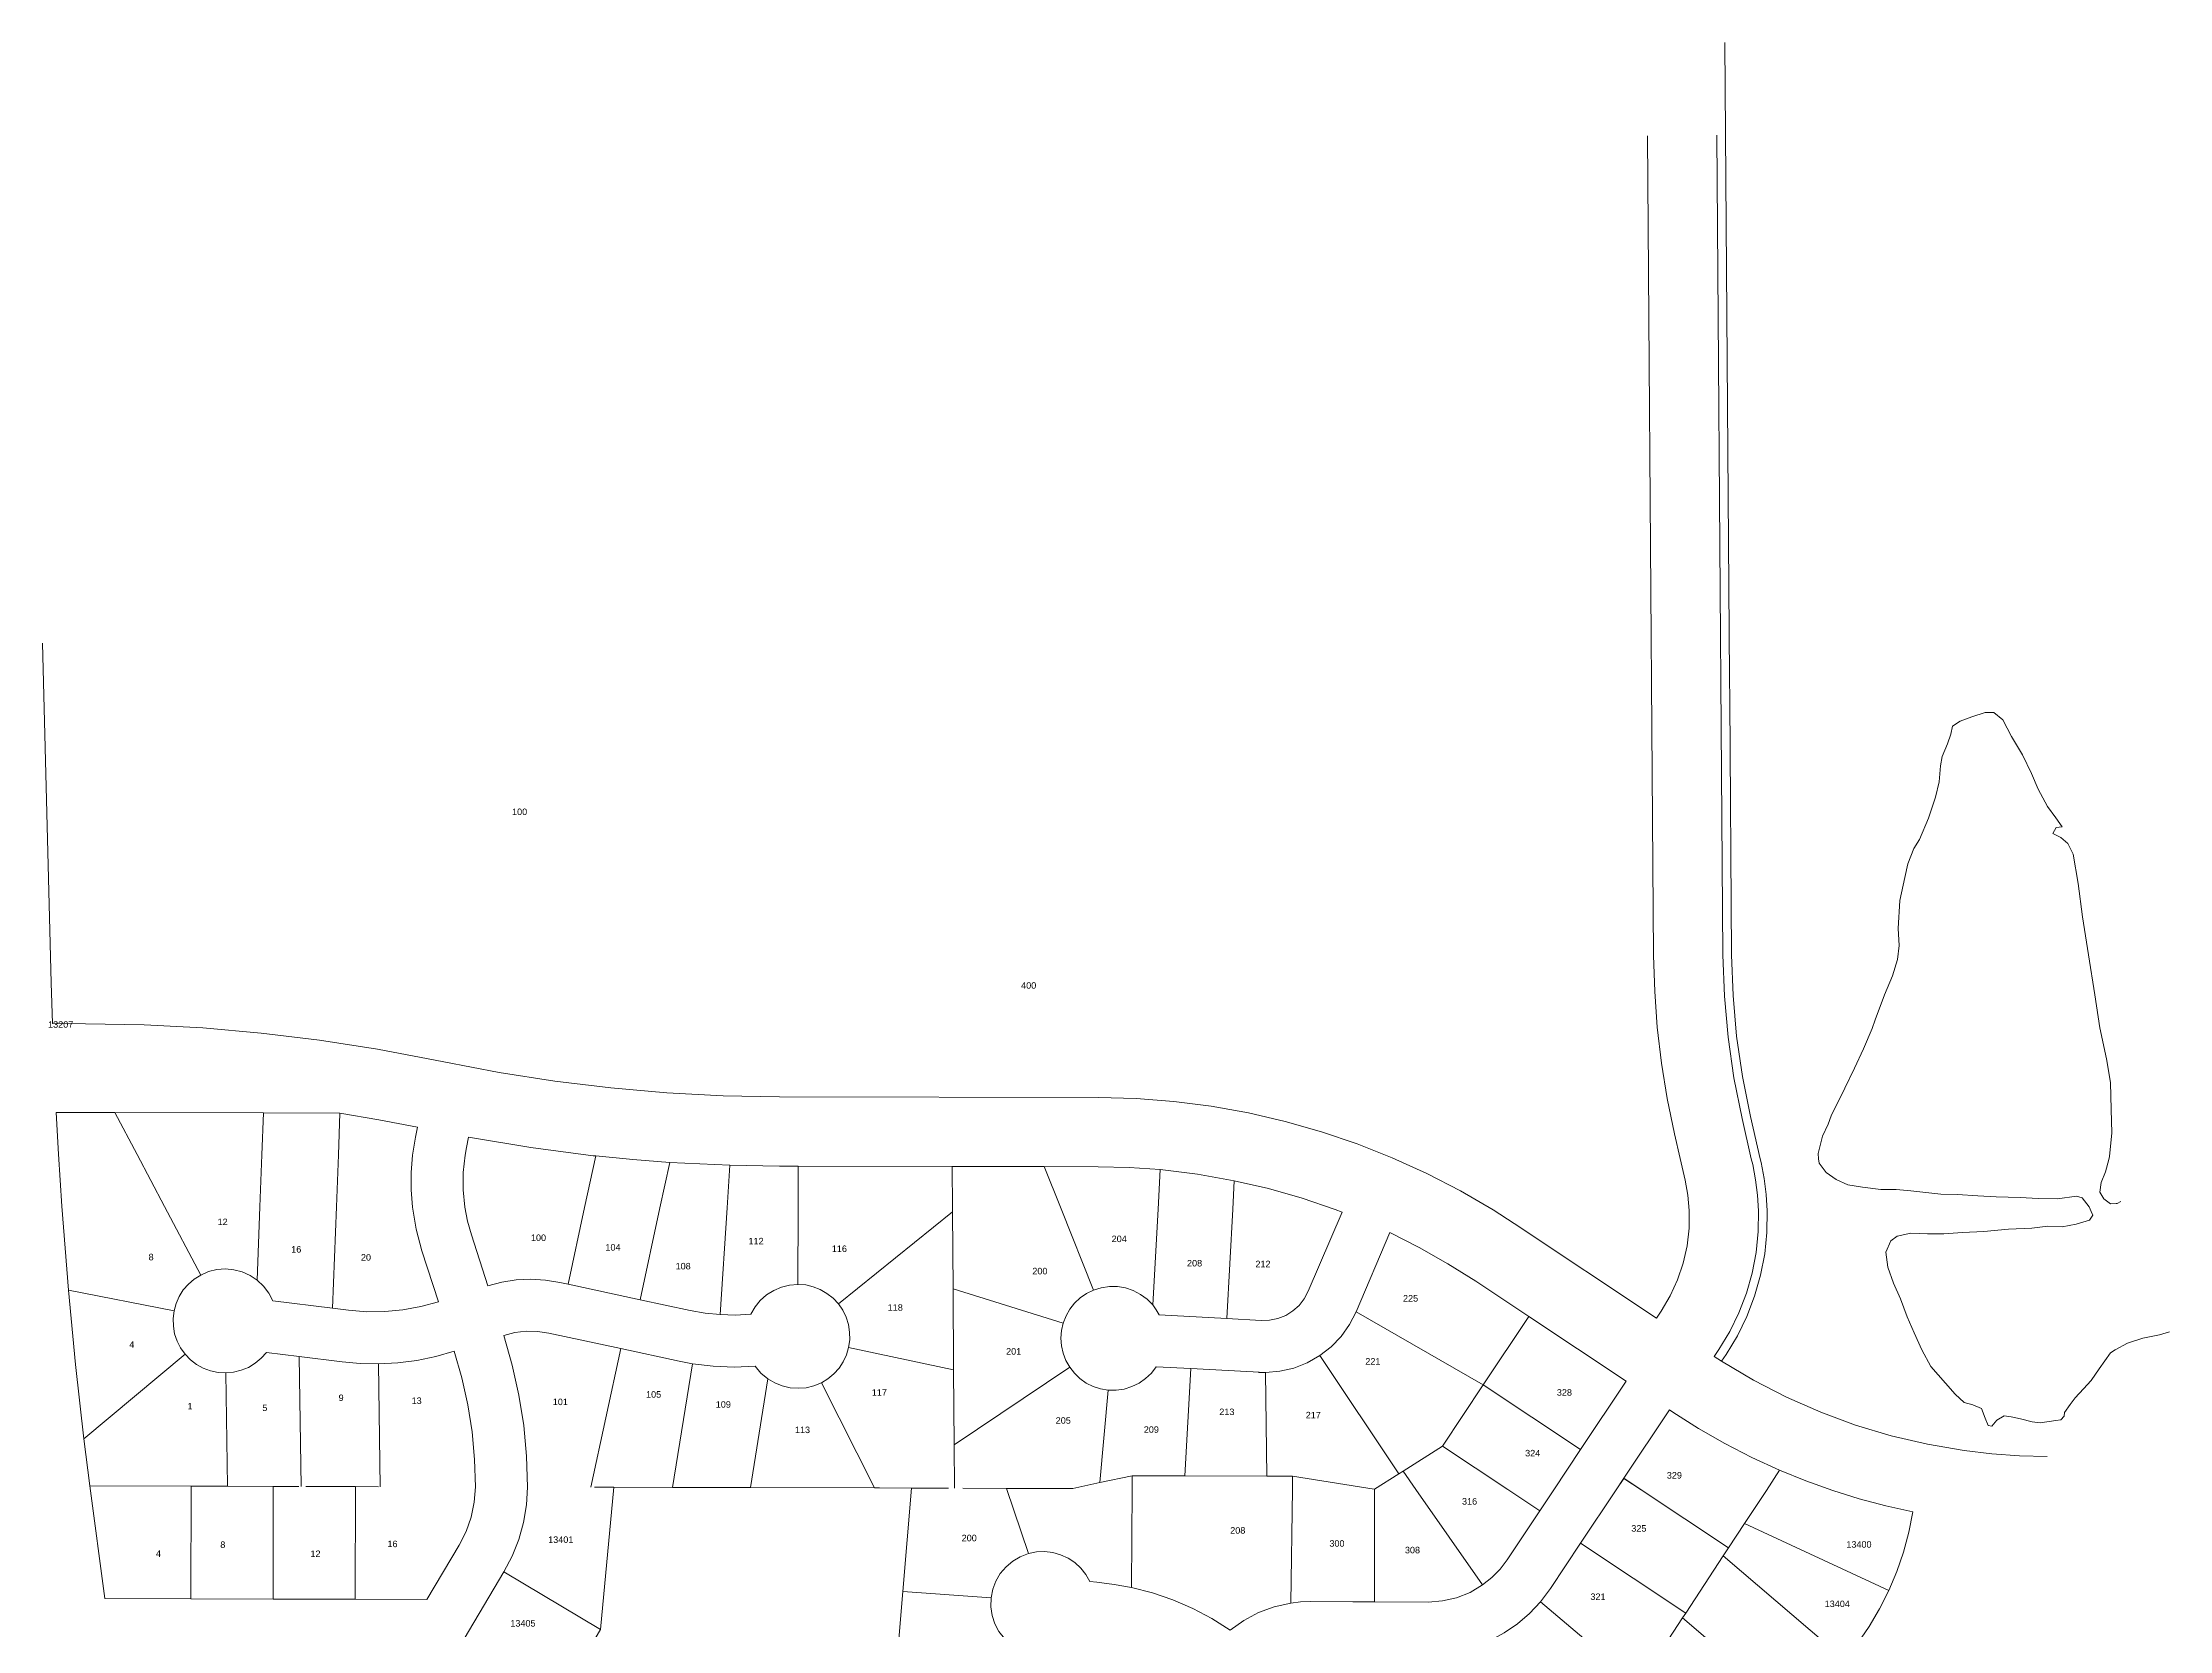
# Model space of a CAD drawing. Header units: feet. Extents: x 865220 to 5618803, y -2240498 to 1935234.
# Drawn here: x 2812306 to 2814761, y 970641 to 972475 of the extents above; entities that cross this region are included whole.
import ezdxf
from ezdxf.enums import TextEntityAlignment as Align

# ---------------------------------------------------------------- set-up
doc = ezdxf.new("R2010")
doc.units = ezdxf.units.FT
doc.header["$LTSCALE"] = 0.015
doc.header["$MEASUREMENT"] = 0
doc.layers.add('Dakota County Addresses', color=7, linetype='Continuous')
doc.layers.add('Dakota County Parcels', color=7, linetype='Continuous')
doc.styles.add('Dimensions 100', font='arial.ttf')

# ---------------------------------------------------------------- blocks, each defined once
blk = doc.blocks.new('ACMAP_ANN_TEMPLATE_Dakota County Addresses')
at = {"layer": 'Dakota County Addresses', "style": 'Dimensions 100'}
blk.add_attdef('DakotaCountyAddress', text='', height=50, dxfattribs=at).set_placement((0, 0), align=Align.CENTER)

msp = doc.modelspace()

# ---------------------------------------------------------------- linework, layer by layer
at = {"layer": 'Dakota County Parcels', "lineweight": 5}
for p, q in [((2814165.7, 971420.6), (2814158.8, 972366.9)), ((2814245.7, 971421.2), (2814238.8, 972367.5)), ((2812315.5, 971389.1), (2812305.6, 971781.1)), ((2812315.5, 971389.1), (2812316.9, 971341.9)), ((2812316.9, 971341.9), (2812355.1, 971341.8)), ((2812758.9, 971299.8), (2812768.8, 971297.7)), ((2812321.3, 971239.2), (2812389.2, 971239.1)), ((2812389.2, 971239.1), (2812560.6, 971238.8)), ((2812560.6, 971238.8), (2812648.9, 971238.6)), ((2813156.5, 971257.4), (2813524.6, 971256.6)), ((2812736.1, 971210.6), (2812738.5, 971222.3)), ((2812794.9, 971198.8), (2812797.3, 971210.6)), ((2813029.7, 971181.7), (2813099.1, 971178.3)), ((2813099.1, 971178.3), (2813156.3, 971177.4)), ((2813156.3, 971177.4), (2813178.2, 971177.4)), ((2813178.2, 971177.4), (2813355.8, 971177)), ((2813355.8, 971177), (2813461.9, 971176.8)), ((2813461.9, 971176.8), (2813524.4, 971176.7)), ((2813224.4, 971018.4), (2813356.2, 971124.6)), ((2813356.8, 971035.5), (2813356.2, 971124.6)), ((2813767, 971032.8), (2813806.1, 971124.2)), ((2812800.7, 971098), (2812819.7, 971039)), ((2813822.1, 971009.2), (2813861.3, 971100.6)), ((2814004.8, 971111), (2814169.2, 971001.8)), ((2812743.6, 971079.6), (2812762.6, 971020.6)), ((2812902.7, 971043.1), (2812912.5, 971041)), ((2813960.5, 971044.4), (2814021.5, 971003.9)), ((2812335.6, 971034.2), (2812457.4, 971010.2)), ((2812571.5, 971021.9), (2812640.5, 971013.2)), ((2812912.5, 971041), (2812995.6, 971023.1)), ((2812995.6, 971023.1), (2813053.3, 971010.7)), ((2813356.8, 971035.5), (2813484, 970996.2)), ((2813357.5, 970942), (2813356.8, 971035.5)), ((2812640.5, 971013.2), (2812658.9, 971010.9)), ((2813594.9, 971005.6), (2813672.8, 971001.3)), ((2813672.8, 971001.3), (2813712.7, 970999.1)), ((2813822.1, 971009.2), (2813968.9, 970924.8)), ((2813968.9, 970924.8), (2814021.5, 971003.9)), ((2814021.5, 971003.9), (2814133.9, 970929.1)), ((2814169.2, 971001.8), (2814174.5, 971009.8)), ((2812890.1, 970984.5), (2812973.2, 970966.6)), ((2813236.3, 970968.1), (2813357.5, 970942)), ((2812353.3, 970862.6), (2812470.2, 970960.1)), ((2812564.1, 970962.3), (2812601.9, 970957.6)), ((2812601.9, 970957.6), (2812651.4, 970951.4)), ((2812604.1, 970807.4), (2812601.9, 970957.6)), ((2812695.4, 970807.2), (2812693.3, 970949.1)), ((2812938.7, 970806.6), (2812973.2, 970966.6)), ((2812973.2, 970966.6), (2813040.6, 970952.1)), ((2813032.9, 970806.3), (2813055.9, 970949.2)), ((2813040.6, 970952.1), (2813055.9, 970949.2)), ((2813491.5, 970945.1), (2813358.1, 970855.7)), ((2813591.5, 970945.7), (2813631.5, 970943.5)), ((2813624.6, 970819.7), (2813631.5, 970943.5)), ((2813631.5, 970943.5), (2813717.5, 970939)), ((2813780.2, 970958.6), (2813871.6, 970822.1)), ((2814235.8, 970957.5), (2814241.2, 970965.5)), ((2814235.8, 970957.5), (2814244.2, 970952.1)), ((2812519.1, 970807.7), (2812517.1, 970938.6)), ((2813122.9, 970806.1), (2813143.1, 970931.7)), ((2813204.8, 970927.2), (2813266.3, 970805.7)), ((2813358.1, 970855.7), (2813357.5, 970942)), ((2813526.2, 970811.9), (2813535.9, 970918.8)), ((2813709.4, 970939.2), (2813717.5, 970939)), ((2813719.2, 970819.5), (2813717.5, 970939)), ((2813921.9, 970854), (2813968.9, 970924.8)), ((2813968.9, 970924.8), (2814081.3, 970850)), ((2814081.3, 970850), (2814133.9, 970929.1)), ((2814183.9, 970895.9), (2814188.1, 970893.2)), ((2812353.3, 970862.6), (2812360.1, 970808.1)), ((2813358.4, 970805.5), (2813358.1, 970855.7)), ((2813876.5, 970825.2), (2813921.9, 970854)), ((2813921.9, 970854), (2813997.4, 970803.8)), ((2814050.5, 970803.7), (2814081.3, 970850)), ((2813843.4, 970804.2), (2813871.6, 970822.1)), ((2813871.6, 970822.1), (2813876.5, 970825.2)), ((2813891.3, 970804.1), (2813876.5, 970825.2)), ((2812360.1, 970808.1), (2812377.4, 970678)), ((2812360.1, 970808.1), (2812477, 970807.8)), ((2812476.7, 970677.7), (2812477, 970807.8)), ((2812477, 970807.8), (2812519.1, 970807.7)), ((2812571.7, 970677.5), (2812572, 970807.5)), ((2812572, 970807.5), (2812601.5, 970807.4)), ((2812609.4, 970807.4), (2812667, 970807.3)), ((2812666.7, 970677.2), (2812667, 970807.3)), ((2812667, 970807.3), (2812693.3, 970807.2)), ((2812943, 970806.6), (2812965.3, 970806.5)), ((2812949.9, 970642.3), (2812965.3, 970806.5)), ((2812965.3, 970806.5), (2813032.9, 970806.3)), ((2813271.8, 970805.7), (2813308.7, 970805.6)), ((2813298.7, 970686), (2813308.7, 970805.6)), ((2813308.7, 970805.6), (2813351.5, 970805.5)), ((2813368, 970805.5), (2813418.7, 970805.3)), ((2813418.7, 970805.3), (2813495.1, 970805.1)), ((2813418.7, 970805.3), (2813443.9, 970730)), ((2813495.1, 970805.1), (2813526.2, 970811.9)), ((2813526.2, 970811.9), (2813563.5, 970819.9)), ((2813562.8, 970690.7), (2813563.7, 970804.9)), ((2813563.5, 970819.9), (2813563.8, 970819.9)), ((2813563.7, 970804.9), (2813563.8, 970819.9)), ((2813563.8, 970819.9), (2813624.6, 970819.7)), ((2813624.6, 970819.7), (2813719.2, 970819.5)), ((2813719.2, 970819.5), (2813748.6, 970819.4)), ((2813746.7, 970672.8), (2813748.7, 970804.5)), ((2813748.6, 970819.4), (2813748.9, 970819.4)), ((2813748.7, 970804.5), (2813748.9, 970819.4)), ((2813748.9, 970819.4), (2813843, 970804.2)), ((2813843.4, 970674.3), (2813843.4, 970804.2)), ((2813891.3, 970804.1), (2813891.3, 970804)), ((2813891.3, 970804), (2813968.2, 970693.7)), ((2814081.5, 970741.9), (2814122.4, 970803.5)), ((2814122.4, 970803.5), (2814131.3, 970816.9)), ((2814122.4, 970803.5), (2814131.3, 970816.8)), ((2814131.3, 970816.8), (2814151.5, 970803.4)), ((2813996.8, 970722.9), (2814034.3, 970779.3)), ((2814252.2, 970736.5), (2814270.7, 970764.6)), ((2814270.7, 970764.6), (2814437.2, 970687.2)), ((2812749.4, 970677), (2812786.7, 970739.7)), ((2814046.8, 970689.7), (2814081.5, 970741.9)), ((2814081.5, 970741.9), (2814202.8, 970661.3)), ((2814202.8, 970661.3), (2814246.1, 970727.2)), ((2814246.1, 970727.2), (2814252.2, 970736.5)), ((2814246.1, 970727.2), (2814386.3, 970607.8)), ((2812792.2, 970631.6), (2812838.3, 970708.9)), ((2812838.3, 970708.9), (2812949.9, 970642.3)), ((2812377.4, 970678), (2812476.7, 970677.7)), ((2812476.7, 970677.7), (2812571.7, 970677.5)), ((2812571.7, 970677.5), (2812666.7, 970677.2)), ((2812666.7, 970677.2), (2812749.4, 970677)), ((2813283.2, 970501.7), (2813298.7, 970686)), ((2813298.7, 970686), (2813400.8, 970678.8)), ((2813514.9, 970697.6), (2813522.9, 970696.8)), ((2813769.2, 970674.5), (2813818.4, 970674.3)), ((2813818.4, 970674.3), (2813843.4, 970674.3)), ((2813843.4, 970674.3), (2813905.4, 970674)), ((2814035.2, 970674.2), (2814046.8, 970689.7)), ((2814035.2, 970674.2), (2814148.6, 970578.6)), ((2814148.6, 970578.6), (2814199.1, 970655.6)), ((2814199.1, 970655.6), (2814202.8, 970661.3)), ((2814199.1, 970655.6), (2814331.2, 970543.1)), ((2812903.8, 970565), (2812949.9, 970642.3))]:
    msp.add_line(p, q, dxfattribs=at)
for points in [[(2814255.7, 971421.3), (2814253.6, 971715.4), (2814253.4, 971741.4), (2814248, 972474.6)], [(2814761.3, 970986.1), (2814749.9, 970982.4), (2814730.6, 970978.6), (2814712.8, 970973.1), (2814698.8, 970965.1), (2814693.1, 970961.9), (2814680.3, 970943.4), (2814670.8, 970929.8), (2814662.1, 970920.1), (2814652.6, 970909.8), (2814646.7, 970902.2), (2814640.2, 970892.8), (2814639.6, 970888.8), (2814635.8, 970884.3), (2814630.1, 970883.7), (2814612.1, 970880.9), (2814602.9, 970882.1), (2814589.2, 970885.6), (2814578.6, 970888), (2814570.5, 970889), (2814561.9, 970884.1), (2814556.4, 970876.9), (2814551.9, 970877.7), (2814548.6, 970886.2), (2814544.5, 970897.6), (2814534.2, 970901.7), (2814524.4, 970904.4), (2814514, 970914), (2814502.6, 970926.9), (2814485.7, 970946.1), (2814475.3, 970965.4), (2814466.5, 970984.8), (2814458.4, 971003.5), (2814450.9, 971024.2), (2814442.7, 971042.2), (2814436.2, 971060.5), (2814433.9, 971078.1), (2814439.6, 971091), (2814446.8, 971096.6), (2814462.6, 971099.8), (2814482, 971099.3), (2814500.9, 971099.1), (2814522.5, 971100.6), (2814547, 971101.9), (2814575.6, 971104.7), (2814602.4, 971105.6), (2814620.8, 971108), (2814637.3, 971107.2), (2814653.8, 971110.2), (2814669.1, 971115.1), (2814672.7, 971120.8), (2814670.8, 971124.8), (2814668.5, 971130.2), (2814660.7, 971140.6), (2814654, 971142.8), (2814632, 971139.5), (2814609.9, 971140.1), (2814589.1, 971141), (2814561.4, 971141.9), (2814540, 971143), (2814516.7, 971144.6), (2814497.3, 971145.1), (2814462.6, 971148.8), (2814445.8, 971150.5), (2814428.1, 971150.5), (2814406.8, 971153.2), (2814390, 971155.7), (2814376.6, 971161.7), (2814365.1, 971170.1), (2814356.9, 971180.9), (2814356.3, 971185.7), (2814355.6, 971192.1), (2814360.7, 971211.8), (2814367.3, 971225.9), (2814370.8, 971235.4), (2814386.6, 971267.4), (2814397.8, 971290.5), (2814407.9, 971312.6), (2814418, 971336.1), (2814421.7, 971346.4), (2814432.3, 971375), (2814441.6, 971396.9), (2814447.5, 971416), (2814449.3, 971432.2), (2814448, 971451.8), (2814449.9, 971483.9), (2814455.6, 971510.5), (2814459.3, 971526.4), (2814466.2, 971544), (2814472.6, 971554.6), (2814483.1, 971578.9), (2814491.2, 971603.2), (2814495.4, 971621.2), (2814497, 971639.7), (2814498.8, 971650.2), (2814504.9, 971665.1), (2814509, 971675.9), (2814511, 971685.4), (2814519.6, 971691), (2814533.1, 971696), (2814548.7, 971701), (2814558.5, 971701.1), (2814568.8, 971692.8), (2814579, 971673.3), (2814591.5, 971652.2), (2814601.9, 971630.7), (2814609.7, 971612.4), (2814620.5, 971592.5), (2814630.2, 971579.4), (2814637.3, 971569.2), (2814630.5, 971568.3), (2814626.5, 971561.5), (2814635.8, 971556.8), (2814644.1, 971549.9), (2814650.2, 971537.4), (2814656.1, 971503.8), (2814661, 971465.3), (2814667.7, 971421.3), (2814675, 971375.2), (2814680.9, 971336.9), (2814688.7, 971301.4), (2814693.3, 971273.8), (2814694.2, 971242.8), (2814694.9, 971215.6), (2814692.2, 971188.6), (2814691.2, 971184.8), (2814687.6, 971170.6), (2814682.6, 971158.6), (2814680.9, 971147.2), (2814685.4, 971139.7), (2814693.3, 971133.9), (2814699.9, 971134.2), (2814701, 971134.3), (2814705, 971136.5)], [(2814165.7, 971420.6), (2814167, 971379.1), (2814170, 971337.6), (2814174.9, 971296.3), (2814181.5, 971255.3), (2814189.9, 971214.5)], [(2814245.7, 971421.2), (2814247.4, 971373.7), (2814251.7, 971326.2), (2814258.5, 971279.1), (2814267.8, 971232.5)], [(2814277.6, 971234.7), (2814268.3, 971280.8), (2814261.5, 971327.4), (2814257.4, 971374.3), (2814255.7, 971421.3)], [(2812758.9, 971299.8), (2812692.4, 971312.5), (2812625.4, 971322.9), (2812558.1, 971331), (2812490.6, 971336.9), (2812422.9, 971340.5), (2812355.1, 971341.8)], [(2812768.8, 971297.7), (2812832.7, 971285.6), (2812897, 971275.6), (2812961.6, 971267.7), (2813026.4, 971262.1), (2813091.4, 971258.6), (2813156.5, 971257.4)], [(2812321.3, 971239.2), (2812324, 971191), (2812327.9, 971131), (2812335.6, 971034.2)], [(2812389.2, 971239.1), (2812414.7, 971190.8), (2812446.4, 971130.7), (2812488.2, 971051.6)], [(2812553.3, 971045.7), (2812556.5, 971130.4), (2812558.7, 971190.4), (2812560.6, 971238.8)], [(2812640.5, 971013.2), (2812644.9, 971130.2), (2812647.1, 971190.2), (2812648.9, 971238.6)], [(2812738.5, 971222.3), (2812693.8, 971230.9), (2812648.9, 971238.6)], [(2814004.8, 971111), (2813980.4, 971126.7), (2813942.6, 971148.7), (2813903.8, 971168.8), (2813864, 971187), (2813823.5, 971203.1), (2813782.2, 971217.1), (2813740.3, 971229), (2813697.8, 971238.9), (2813654.9, 971246.5), (2813611.6, 971252.1), (2813568.2, 971255.5), (2813524.6, 971256.6)], [(2814189.9, 971214.5), (2814196.4, 971186.1), (2814202.1, 971161.2)], [(2814267.8, 971232.5), (2814278.5, 971185.9), (2814280.1, 971179.1)], [(2814289.8, 971181.4), (2814288.8, 971185.9), (2814277.6, 971234.7)], [(2812736.1, 971210.6), (2812732.9, 971190), (2812731.3, 971170), (2812731.2, 971150), (2812732.7, 971130), (2812736.9, 971104.5), (2812743.6, 971079.6)], [(2812794.9, 971198.8), (2812793.4, 971189.8), (2812791.3, 971169.8), (2812791.3, 971149.8), (2812793.3, 971129.8), (2812796.3, 971113.7), (2812800.7, 971098)], [(2812797.3, 971210.6), (2812869.2, 971198.7), (2812941.5, 971189.4), (2812944.4, 971189.1)], [(2812912.5, 971041), (2812931.5, 971129.4), (2812944.4, 971189.1)], [(2812944.4, 971189.1), (2812987, 971185), (2813029.7, 971181.7)], [(2812995.6, 971023.1), (2813018.4, 971129.2), (2813029.7, 971181.7)], [(2813088.1, 971005.9), (2813096, 971129), (2813099.1, 971178.3)], [(2813177.8, 971040.7), (2813178, 971128.8), (2813178.2, 971177.4)], [(2813356.2, 971124.6), (2813356.2, 971128.3), (2813355.8, 971177)], [(2813461.9, 971176.8), (2813481.5, 971128), (2813519, 971034.2)], [(2813596.1, 971173.3), (2813560.3, 971175.7), (2813524.4, 971176.7)], [(2813587.4, 971017), (2813593.5, 971127.7), (2813596.1, 971173.3)], [(2813681.6, 971160.5), (2813639, 971168.1), (2813596.1, 971173.3)], [(2814241.2, 970965.5), (2814253.6, 970986.2), (2814264.3, 971008), (2814272.9, 971030.6), (2814279.6, 971053.8), (2814284.1, 971077.6), (2814286.6, 971101.7), (2814286.9, 971125.9), (2814285.8, 971143.8), (2814283.5, 971161.5), (2814280.1, 971179.1)], [(2814249.5, 970960), (2814262.4, 970981.4), (2814273.4, 971003.9), (2814282.4, 971027.3), (2814289.2, 971051.3), (2814294, 971075.9), (2814296.6, 971100.8), (2814296.9, 971125.8), (2814295.8, 971144.5), (2814293.4, 971163), (2814289.8, 971181.4)], [(2813672.8, 971001.3), (2813679.8, 971127.5), (2813681.6, 971160.5)], [(2813806.1, 971124.2), (2813798.2, 971127.2), (2813759.9, 971140.3), (2813721, 971151.4), (2813681.6, 971160.5)], [(2814174.5, 971009.8), (2814184.9, 971027.4), (2814193.4, 971046), (2814199.9, 971065.4), (2814204.4, 971085.3), (2814206.7, 971105.6), (2814206.9, 971126.1), (2814205.3, 971143.8), (2814202.1, 971161.2)], [(2813960.5, 971044.4), (2813928.3, 971064.7), (2813895.2, 971083.4), (2813861.3, 971100.6)], [(2812488.2, 971051.6), (2812480.7, 971046.9), (2812473.9, 971041.1), (2812468.1, 971034.4), (2812463.4, 971026.9), (2812459.8, 971018.7), (2812457.4, 971010.2)], [(2812553.3, 971045.7), (2812545.1, 971051.2), (2812536.1, 971055.2), (2812526.5, 971057.7), (2812516.7, 971058.6), (2812506.9, 971057.8), (2812497.3, 971055.5), (2812488.2, 971051.6)], [(2812571.5, 971021.9), (2812566.8, 971030.8), (2812560.7, 971038.8), (2812553.3, 971045.7)], [(2812902.7, 971043.1), (2812886.1, 971045.8), (2812869.3, 971046.7), (2812852.6, 971045.9), (2812835.9, 971043.3), (2812819.7, 971039)], [(2812335.6, 971034.2), (2812343.8, 970948.3), (2812353.3, 970862.6)], [(2812658.9, 971010.9), (2812679.8, 971009.2), (2812700.8, 971009.3), (2812721.7, 971011.3), (2812742.3, 971015.1), (2812762.6, 971020.6)], [(2813177.8, 971040.7), (2813168.1, 971040), (2813158.7, 971037.7), (2813149.8, 971033.9), (2813141.6, 971028.7), (2813134.3, 971022.2), (2813128.2, 971014.7), (2813123.4, 971006.3)], [(2813224.4, 971018.4), (2813218.3, 971024.9), (2813211.3, 971030.4), (2813203.6, 971034.8), (2813195.4, 971038.1), (2813186.7, 971040.1), (2813177.8, 971040.7)], [(2813236.3, 970968.1), (2813237.5, 970976.9), (2813237.4, 970985.8), (2813236, 970994.6), (2813233.3, 971003.1), (2813229.4, 971011.1), (2813224.4, 971018.4)], [(2813519, 971034.2), (2813511, 971030.3), (2813503.7, 971025.3), (2813497.2, 971019.2), (2813491.7, 971012.2), (2813487.3, 971004.5), (2813484, 970996.2)], [(2813587.4, 971017), (2813580.8, 971023.7), (2813573.3, 971029.3), (2813564.9, 971033.7), (2813556, 971036.7), (2813546.7, 971038.3), (2813537.3, 971038.4), (2813528, 971037), (2813519, 971034.2)], [(2813594.9, 971005.6), (2813591.5, 971011.5), (2813587.4, 971017)], [(2813712.7, 970999.1), (2813722.4, 970999.4), (2813731.9, 971001.4), (2813740.9, 971005), (2813749.2, 971010.1), (2813756.4, 971016.6), (2813762.4, 971024.2), (2813767, 971032.8)], [(2812457.4, 971010.2), (2812456.3, 971001.3), (2812456.6, 970992.5), (2812458.1, 970983.7), (2812461, 970975.3), (2812465, 970967.4), (2812470.2, 970960.1)], [(2813053.3, 971010.7), (2813070.6, 971007.7), (2813088.1, 971005.9)], [(2813088.1, 971005.9), (2813105.8, 971005.4), (2813123.4, 971006.3)], [(2813484, 970996.2), (2813482, 970987.6), (2813481.3, 970978.7), (2813482, 970969.8), (2813483.9, 970961.2), (2813487.1, 970952.9), (2813491.5, 970945.1)], [(2813780.2, 970958.6), (2813793.3, 970968.8), (2813804.8, 970980.8), (2813814.5, 970994.4), (2813822.1, 971009.2)], [(2812890.1, 970984.5), (2812877.1, 970986.4), (2812863.9, 970986.6), (2812850.8, 970985.1), (2812838.1, 970981.9)], [(2812865.4, 970806.8), (2812864.3, 970842.3), (2812861.1, 970877.8), (2812855.6, 970912.9), (2812847.9, 970947.7), (2812838.1, 970981.9)], [(2813204.8, 970927.2), (2813212.4, 970931.8), (2813219.2, 970937.5), (2813225.2, 970944.1), (2813230.1, 970951.5), (2813233.8, 970959.6), (2813236.3, 970968.1)], [(2812470.2, 970960.1), (2812476.4, 970953.7), (2812483.4, 970948.3), (2812491.2, 970944), (2812499.6, 970940.9), (2812508.3, 970939.1), (2812517.1, 970938.6)], [(2812517.1, 970938.6), (2812526.2, 970939.4), (2812535, 970941.6), (2812543.4, 970945), (2812551.1, 970949.7), (2812558.1, 970955.5), (2812564.1, 970962.3)], [(2812651.4, 970951.4), (2812672.3, 970949.5), (2812693.3, 970949.1)], [(2812693.3, 970949.1), (2812715.6, 970950.2), (2812737.7, 970953), (2812759.5, 970957.5), (2812781, 970963.5)], [(2812805.4, 970806.9), (2812804.4, 970838.7), (2812801.5, 970870.4), (2812796.6, 970901.9), (2812789.8, 970932.9), (2812781, 970963.5)], [(2813055.9, 970949.2), (2813080, 970946.3), (2813104.2, 970945.4), (2813128.4, 970946.5)], [(2813128.4, 970946.5), (2813135.1, 970938.4), (2813143.1, 970931.7)], [(2813491.5, 970945.1), (2813497, 970938.1), (2813503.4, 970932), (2813510.7, 970926.9), (2813518.7, 970923), (2813527.2, 970920.2), (2813535.9, 970918.8)], [(2813535.9, 970918.8), (2813545.2, 970918.7), (2813554.4, 970920), (2813563.2, 970922.7), (2813571.6, 970926.7), (2813579.2, 970932), (2813585.9, 970938.4), (2813591.5, 970945.7)], [(2813717.5, 970939), (2813734, 970940.4), (2813750.2, 970944.2), (2813765.7, 970950.3), (2813780.2, 970958.6)], [(2814249.5, 970960), (2814244.2, 970952.1), (2814244.2, 970952.1)], [(2814244.2, 970952.1), (2814281.1, 970930.1), (2814319.3, 970910.5), (2814358.7, 970893.2), (2814399, 970878.4), (2814440.1, 970866), (2814481.9, 970856.2), (2814524.3, 970848.9), (2814556.1, 970845.2), (2814588, 970842.9), (2814620, 970842.1)], [(2813143.1, 970931.7), (2813151.1, 970927), (2813159.7, 970923.5), (2813168.7, 970921.4), (2813178, 970920.8), (2813187.2, 970921.5), (2813196.2, 970923.7), (2813204.8, 970927.2)], [(2814131.3, 970816.8), (2814131.3, 970816.9), (2814183.9, 970895.9)], [(2814188.1, 970893.2), (2814217.7, 970874.4), (2814248.1, 970857), (2814279.3, 970841), (2814311.2, 970826.4), (2814311.2, 970826.3)], [(2814295.9, 970803), (2814311.2, 970826.4), (2814311.2, 970826.4)], [(2814295.9, 970803), (2814311.2, 970826.3), (2814311.2, 970826.3)], [(2814311.2, 970826.3), (2814341.6, 970814), (2814372.5, 970802.9)], [(2812519.1, 970807.7), (2812519.1, 970807.7), (2812572, 970807.5)], [(2812786.7, 970739.7), (2812794.7, 970755.4), (2812800.6, 970772), (2812804.1, 970789.3), (2812805.4, 970806.9)], [(2812838.3, 970708.9), (2812847.8, 970727.1), (2812855.4, 970746.2), (2812860.9, 970766), (2812864.2, 970786.3), (2812865.4, 970806.8)], [(2813032.9, 970806.3), (2813122.9, 970806.1), (2813266.3, 970805.7), (2813271.8, 970805.7)], [(2813997.4, 970803.8), (2813997.4, 970803.8), (2814034.3, 970779.3)], [(2814034.3, 970779.3), (2814050.5, 970803.7), (2814050.5, 970803.7)], [(2814131.3, 970816.9), (2814131.3, 970816.9), (2814151.5, 970803.4)], [(2814151.5, 970803.4), (2814151.5, 970803.4), (2814252.2, 970736.5)], [(2814270.7, 970764.6), (2814295.9, 970803), (2814295.9, 970803)], [(2814372.5, 970802.9), (2814372.5, 970802.8), (2814403.1, 970793.3), (2814434, 970785.1), (2814465.2, 970778)], [(2814437.2, 970687.2), (2814446.5, 970709.1), (2814454.3, 970731.7), (2814460.5, 970754.6), (2814465.2, 970778)], [(2813443.9, 970730), (2813434.4, 970726.4), (2813425.7, 970721.2), (2813418, 970714.7), (2813411.4, 970706.9), (2813406.3, 970698.2), (2813402.7, 970688.7), (2813400.8, 970678.8)], [(2813514.9, 970697.6), (2813510.3, 970705.8), (2813504.4, 970713.2), (2813497.5, 970719.6), (2813489.6, 970724.8), (2813481, 970728.7), (2813471.9, 970731.2), (2813462.6, 970732.3), (2813453.2, 970731.9), (2813443.9, 970730)], [(2813968.2, 970693.7), (2813978.9, 970702.2), (2813988.5, 970712), (2813996.8, 970722.9)], [(2813400.8, 970678.8), (2813400.6, 970668.6), (2813402.1, 970658.6), (2813405.2, 970649), (2813409.9, 970640), (2813416.1, 970632), (2813423.5, 970625.1), (2813431.9, 970619.6)], [(2813562.8, 970690.7), (2813543, 970694.4), (2813522.9, 970696.8)], [(2813676.8, 970641.6), (2813655.7, 970654.9), (2813633.6, 970666.5), (2813610.6, 970676.4), (2813587, 970684.5), (2813562.8, 970690.7)], [(2813769.2, 970674.5), (2813757.9, 970674.1), (2813746.7, 970672.8)], [(2813905.4, 970674), (2813922, 970675.3), (2813938.3, 970679), (2813953.8, 970685.2), (2813968.2, 970693.7)], [(2813976.9, 970629.7), (2813993.2, 970638.4), (2814008.5, 970648.8), (2814022.5, 970660.8), (2814035.2, 970674.2)], [(2814386.3, 970607.8), (2814401, 970626.3), (2814414.5, 970645.8), (2814426.5, 970666.1), (2814437.2, 970687.2)], [(2813746.7, 970672.8), (2813727.8, 970668.6), (2813709.7, 970661.9), (2813692.6, 970652.8), (2813676.8, 970641.6)]]:
    msp.add_lwpolyline(points, dxfattribs=at)

# ---------------------------------------------------------------- block references
at = {"layer": 'Dakota County Addresses', "lineweight": 5, "xscale": 0.15, "yscale": 0.15, "zscale": 0.15}
for p, values in [((2812856.4, 971582.7), {'DakotaCountyAddress': '100'}), ((2813444.2, 971382.2), {'DakotaCountyAddress': '400'}), ((2812326.5, 971337.1), {'DakotaCountyAddress': '13207'}), ((2812513.5, 971109.2), {'DakotaCountyAddress': '12'}), ((2812878.2, 971090.9), {'DakotaCountyAddress': '100'}), ((2813129.4, 971087), {'DakotaCountyAddress': '112'}), ((2813548.7, 971089.6), {'DakotaCountyAddress': '204'}), ((2812430.9, 971068.6), {'DakotaCountyAddress': '8'}), ((2812598.5, 971077.5), {'DakotaCountyAddress': '16'}), ((2812679, 971068.2), {'DakotaCountyAddress': '20'}), ((2812964.2, 971079.8), {'DakotaCountyAddress': '104'}), ((2813225.6, 971078.2), {'DakotaCountyAddress': '116'}), ((2813635.7, 971061.5), {'DakotaCountyAddress': '208'}), ((2813714.7, 971060.6), {'DakotaCountyAddress': '212'}), ((2813045.2, 971058.1), {'DakotaCountyAddress': '108'}), ((2813457.1, 971052.4), {'DakotaCountyAddress': '200'}), ((2813290.1, 971010.3), {'DakotaCountyAddress': '118'}), ((2813885.1, 971020.9), {'DakotaCountyAddress': '225'}), ((2812408.7, 970967.7), {'DakotaCountyAddress': '4'}), ((2813426.8, 970959.7), {'DakotaCountyAddress': '201'}), ((2813841.6, 970948.2), {'DakotaCountyAddress': '221'}), ((2813271.8, 970912.3), {'DakotaCountyAddress': '117'}), ((2814062.7, 970912.3), {'DakotaCountyAddress': '328'}), ((2812475.9, 970896.4), {'DakotaCountyAddress': '1'}), ((2812562.2, 970894.5), {'DakotaCountyAddress': '5'}), ((2812650.3, 970906.1), {'DakotaCountyAddress': '9'}), ((2812737.5, 970902.7), {'DakotaCountyAddress': '13'}), ((2812903.4, 970901.4), {'DakotaCountyAddress': '101'}), ((2813011.1, 970910), {'DakotaCountyAddress': '105'}), ((2813091.6, 970898.4), {'DakotaCountyAddress': '109'}), ((2813673, 970889.9), {'DakotaCountyAddress': '213'}), ((2813183, 970869.1), {'DakotaCountyAddress': '113'}), ((2813484.1, 970879.9), {'DakotaCountyAddress': '205'}), ((2813585.8, 970869.4), {'DakotaCountyAddress': '209'}), ((2813772.8, 970886.1), {'DakotaCountyAddress': '217'}), ((2814026.1, 970842.2), {'DakotaCountyAddress': '324'}), ((2814189.7, 970816.6), {'DakotaCountyAddress': '329'}), ((2813953.2, 970786.5), {'DakotaCountyAddress': '316'}), ((2812903.9, 970742.3), {'DakotaCountyAddress': '13401'}), ((2813375.5, 970744.2), {'DakotaCountyAddress': '200'}), ((2813685.6, 970753), {'DakotaCountyAddress': '208'}), ((2814148.7, 970755.3), {'DakotaCountyAddress': '325'}), ((2812439.4, 970726.2), {'DakotaCountyAddress': '4'}), ((2812513.7, 970736.5), {'DakotaCountyAddress': '8'}), ((2812620.7, 970726), {'DakotaCountyAddress': '12'}), ((2812709.6, 970737.4), {'DakotaCountyAddress': '16'}), ((2813800.1, 970737.9), {'DakotaCountyAddress': '300'}), ((2813887.3, 970730.3), {'DakotaCountyAddress': '308'}), ((2814402.8, 970736.8), {'DakotaCountyAddress': '13400'}), ((2814101.5, 970676.4), {'DakotaCountyAddress': '321'}), ((2814377.8, 970668.2), {'DakotaCountyAddress': '13404'}), ((2812860.2, 970645.7), {'DakotaCountyAddress': '13405'})]:
    msp.add_blockref('ACMAP_ANN_TEMPLATE_Dakota County Addresses', p, dxfattribs=at).add_auto_attribs(values)

doc.saveas('drawing.dxf')
